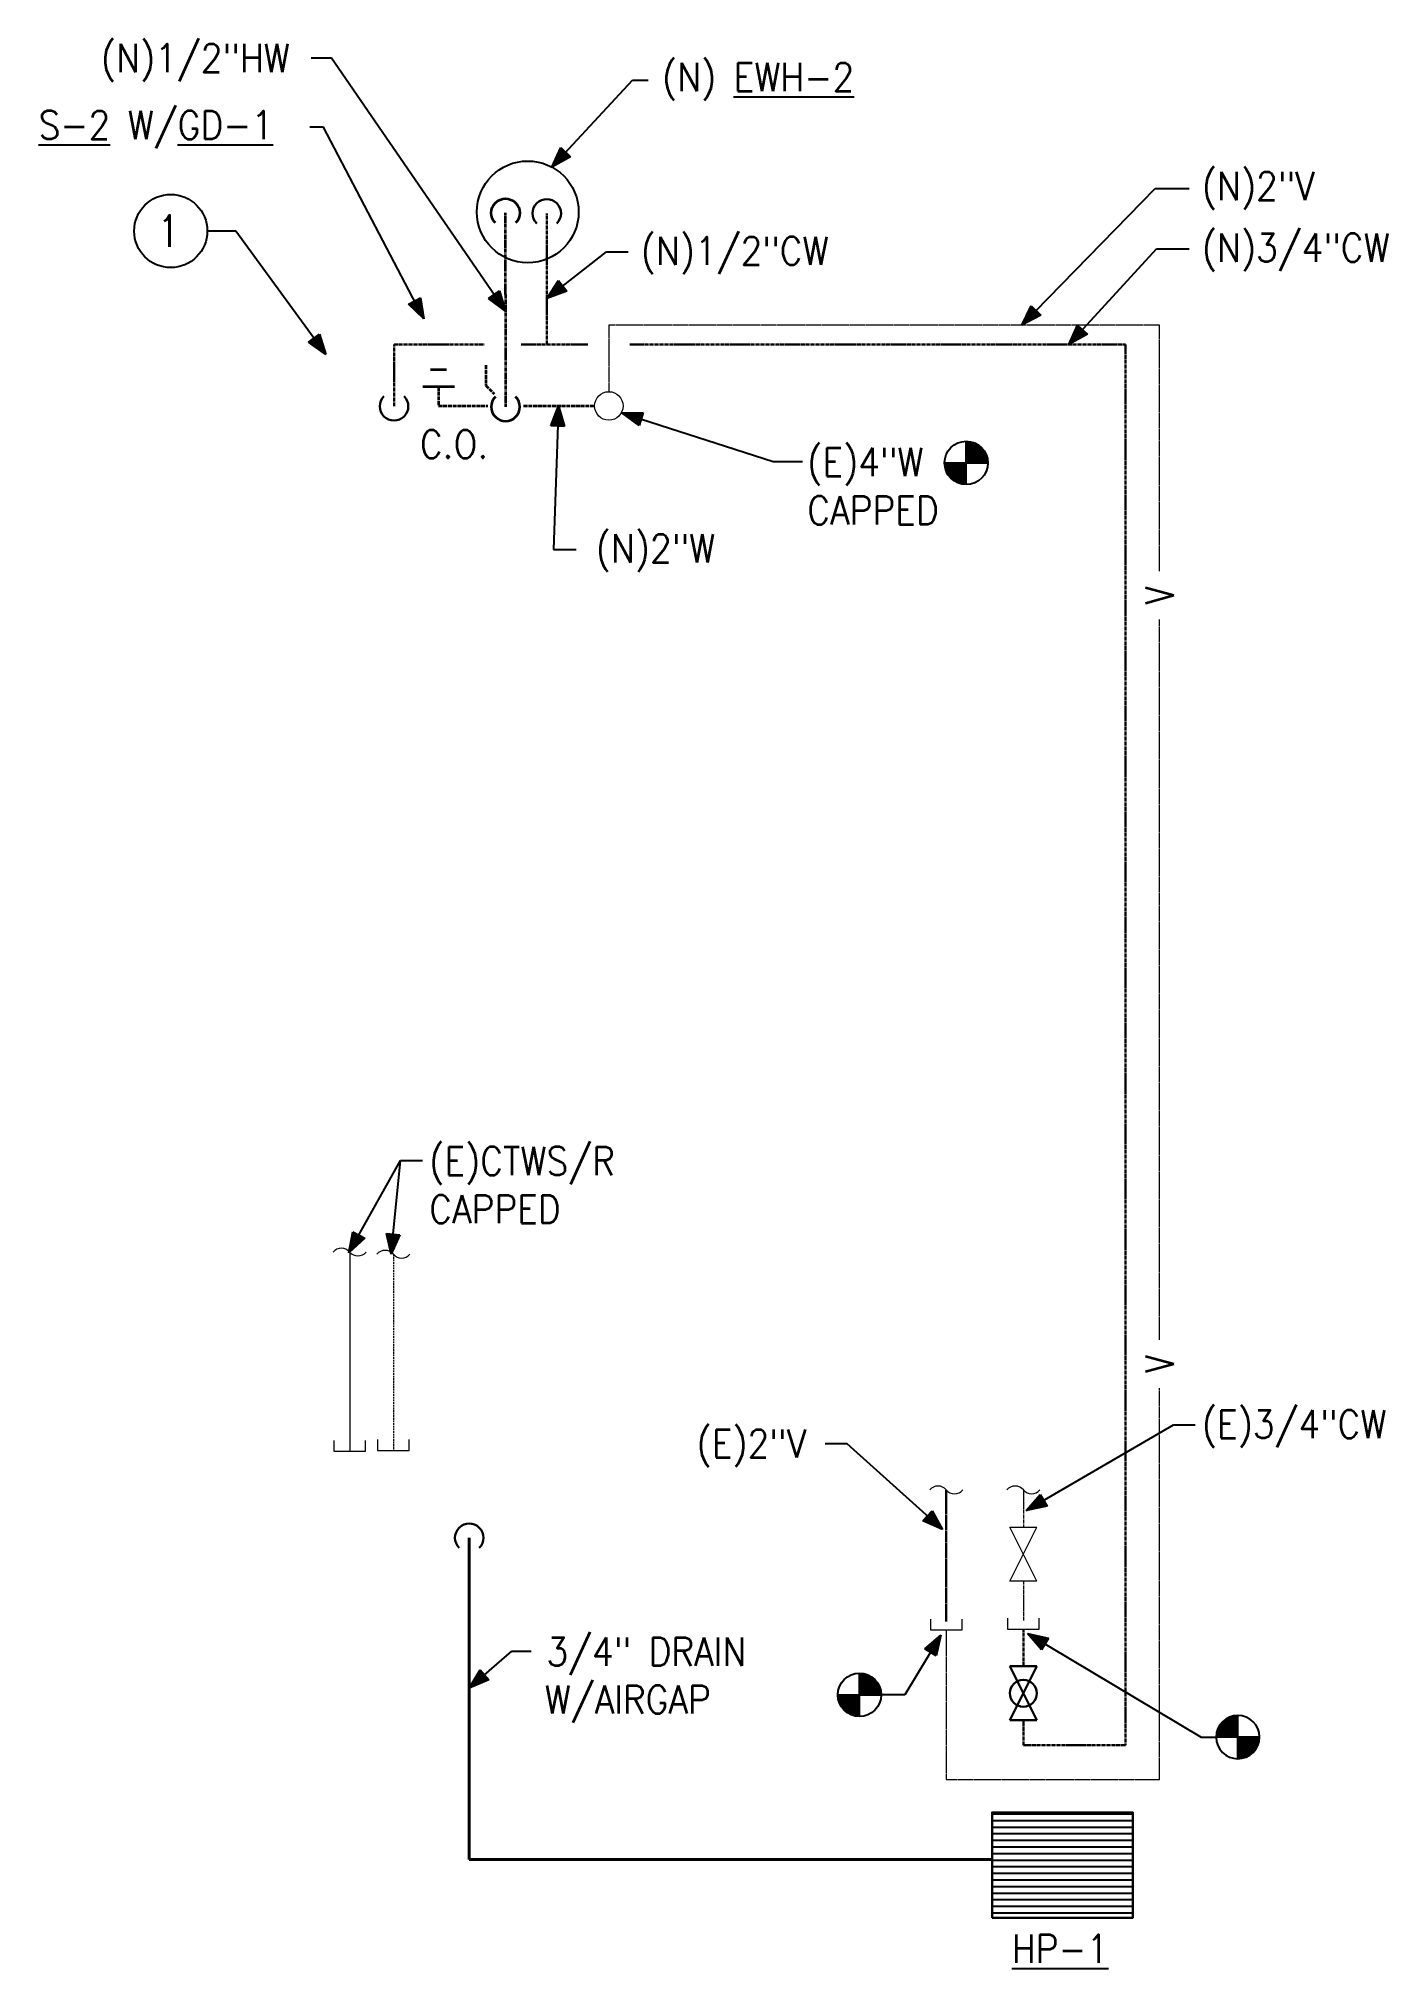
# Model space of a CAD drawing. Header units: inches. Extents: x 988 to 2289, y 607 to 1155.
# Drawn here: x 988 to 1371, y 607 to 1155 of the extents above.
import ezdxf
from ezdxf.enums import TextEntityAlignment as Align

# ---------------------------------------------------------------- set-up
doc = ezdxf.new("R2010")
doc.units = ezdxf.units.IN
doc.header["$MEASUREMENT"] = 0
for name, pattern in [('CWATER', [1.43, 0.98, -0.15, 0.15, -0.15]), ('DASHED', [0.75, 0.5, -0.25]), ('HWATER', [1.73, 0.98, -0.15, 0.15, -0.15, 0.15, -0.15]), ('VENT', [0.35, 0.25, -0.1]), ('WASTE', [1.35, 1.1, -0.25])]:
    doc.linetypes.add(name, pattern=pattern)
for name, color, linetype, lineweight in [('M-HVAC-NEWW-DUCT', 1, 'Continuous', 30), ('M-PIPE-EXST-COND-RETN', 4, 'DASHED', 20), ('M-PIPE-EXST-COND-SUPP', 4, 'Continuous', 20), ('M-PLMB-EXST-DOME-COLD-WATR', 4, 'CWATER', 20), ('M-PLMB-EXST-VENT', 4, 'VENT', 30), ('M-PLMB-NEWW-DOME-COLD-WATR', 2, 'CWATER', 30), ('M-PLMB-NEWW-DOME-HOTT-WATR', 3, 'HWATER', 35), ('M-PLMB-NEWW-DRAN', 30, 'Continuous', 40), ('M-PLMB-NEWW-VENT', 6, 'VENT', 20), ('M-PLMB-NEWW-WAST-BELO', 5, 'WASTE', 35), ('M-TEXT', 71, 'Continuous', 25)]:
    doc.layers.add(name, color=color, linetype=linetype, lineweight=lineweight)
doc.styles.add('A', font='SIMPLEX.shx', dxfattribs={"width": 0.9, "height": 8})
doc.styles.get("Standard").update_dxf_attribs({"font": 'simplex.shx'})
doc.dimstyles.get("Standard").update_dxf_attribs({"dimtxt": 0.18, "dimasz": 0.18, "dimexe": 0.18, "dimexo": 0.0625, "dimgap": 0.09, "dimtad": 0, "dimtih": 1, "dimtoh": 1, "dimdec": 4, "dimzin": 0, "dimdsep": 46, "dimtxsty": 'Standard', "dimcen": 0.09, "dimadec": 0, "dimazin": 0, "dimtfac": 1, "dimtdec": 4, "dimtofl": 0, "dimtmove": 0, "dimatfit": 3, "dimfxl": 1, "dimtolj": 1, "dimtzin": 0, "dimarcsym": 0})

# ---------------------------------------------------------------- blocks, each defined once
blk = doc.blocks.new('Pip-Flg01')
at = {"linetype": 'Continuous'}
blk.add_arc((0, 0), 0.0422, 45, 315, dxfattribs=at)
blk = doc.blocks.new('AHJ')
for p, q in [((-6, 2), (0, 0)), ((-6, -2), (-6, 2)), ((0, 0), (-6, -2))]:
    blk.add_line(p, q)
blk.add_solid([(0, 0), (-6, 2), (-6, -2)])
blk = doc.blocks.new('Pip-Flg02')
at = {"linetype": 'Continuous'}
blk.add_circle((-0.0422, 0), 0.0422, dxfattribs=at)
blk = doc.blocks.new('Hva-Wkp04')
for p, q in [((0.0642, -0.0622), (0.0642, 0.0622)), ((0.002, 0), (0.1264, 0))]:
    blk.add_line(p, q)
at = {"const_width": 0.0622}
for points in [[(0.097, -0.0008, 0.414214), (0.064, 0.0322, 0.414214)], [(0.064, -0.0338, -0.414214), (0.031, -0.0008, -0.414214)]]:
    blk.add_lwpolyline(points, format="xyb", dxfattribs=at)
blk.add_circle((0.0642, 0), 0.0642)
blk = doc.blocks.new('V')
at = {"color": 7, "style": 'A', "width": 0.8}
blk.add_text('V', height=0.0833, dxfattribs=at).set_placement((0, 0), align=Align.MIDDLE)
blk = doc.blocks.new('Pip-Val02')
at = {"linetype": 'Continuous'}
for p, q in [((-0.0797, -0.0398), (-0.0797, 0.0398)), ((-0.0797, 0.0398), (0.0797, -0.0398)), ((-0.0797, -0.0398), (0.0797, 0.0398)), ((0.0797, 0.0398), (0.0797, -0.0398))]:
    blk.add_line(p, q, dxfattribs=at)
blk.add_circle((0, 0), 0.0398, dxfattribs=at)
blk = doc.blocks.new('one-brok')
at = {"linetype": 'Continuous'}
for centre, start, end in [((0.0202, -0.0244), 129.564, 230.436), ((-0.0202, 0.0244), 309.564, 50.436)]:
    blk.add_arc(centre, 0.0317, start, end, dxfattribs=at)
blk = doc.blocks.new('Hva-Wkp05')
for p, q in [((-0.0642, -0.0622), (-0.0642, 0.0622)), ((-0.1264, 0), (-0.002, 0))]:
    blk.add_line(p, q)
at = {"const_width": 0.0622}
for points in [[(-0.0315, -0.0008, 0.414214), (-0.0644, 0.0322, 0.414214)], [(-0.0644, -0.0338, -0.414214), (-0.0974, -0.0008, -0.414214)]]:
    blk.add_lwpolyline(points, format="xyb", dxfattribs=at)
blk.add_circle((-0.0642, 0), 0.0642)
blk = doc.blocks.new('one-bkt2')
blk.add_lwpolyline([(0.032, 0.0469), (0, 0.0469), (0, -0.0469), (0.032, -0.0469)])
blk = doc.blocks.new('Plm-Ftg03')
at = {"linetype": 'Continuous'}
for p, q in [((-0.0514, -0.0234), (-0.0514, 0.0234)), ((0, 0.0469), (0, -0.0469))]:
    blk.add_line(p, q, dxfattribs=at)
blk = doc.blocks.new('Pip-Val01')
at = {"linetype": 'Continuous'}
for p, q in [((-0.0797, -0.0398), (-0.0797, 0.0398)), ((-0.0797, 0.0398), (0.0797, -0.0398)), ((-0.0797, -0.0398), (0.0797, 0.0398)), ((0.0797, 0.0398), (0.0797, -0.0398))]:
    blk.add_line(p, q, dxfattribs=at)
blk = doc.blocks.new('std-plm05')
blk.add_circle((0.1083, 0), 0.1083)
at = {"layer": 'M-TEXT', "width": 0.8}
blk.add_attdef('TYPE', text='', height=0.0938, dxfattribs=at).set_placement((0.1017, 0), align=Align.MIDDLE)

msp = doc.modelspace()

# ---------------------------------------------------------------- hatches: boundary and pattern name
at = {"layer": 'M-TEXT'}
h = msp.add_hatch(dxfattribs=at)
h.set_pattern_fill('ANSI31', color=256, scale=15, angle=-45, style=0)
h.set_pattern_definition([(360, (-751.8603, 866.1005), (6e-16, 1.875), [])])
h.paths.add_polyline_path([(1258.91, 620.89), (1298.91, 620.89), (1298.91, 650.89), (1258.91, 650.89)])

# ---------------------------------------------------------------- linework, layer by layer
at = {"layer": 'M-HVAC-NEWW-DUCT'}
msp.add_lwpolyline([(1258.91, 620.89), (1298.91, 620.89), (1298.91, 650.89), (1258.91, 650.89)], close=True, dxfattribs=at)
at = {"layer": 'M-PIPE-EXST-COND-RETN'}
msp.add_line((1088.77, 809.5), (1088.77, 753.76), dxfattribs=at)
at = {"layer": 'M-PIPE-EXST-COND-SUPP'}
msp.add_line((1076.34, 810.14), (1076.34, 753.56), dxfattribs=at)
at = {"layer": 'M-PLMB-EXST-DOME-COLD-WATR'}
for p, q in [((1267.8, 742.54), (1267.8, 731.9)), ((1267.8, 716.61), (1267.8, 705.37))]:
    msp.add_line(p, q, dxfattribs=at)
at = {"layer": 'M-PLMB-EXST-VENT'}
msp.add_line((1245.89, 705.15), (1245.89, 742.54), dxfattribs=at)
at = {"layer": 'M-PLMB-NEWW-DOME-COLD-WATR'}
for p, q in [((1132.35, 1068.02), (1132.35, 1105.32)), ((1088.94, 1050.5), (1088.94, 1068.02)), ((1088.94, 1068.02), (1114.63, 1068.02)), ((1125.1, 1068.02), (1143.99, 1068.02)), ((1155.99, 1068.02), (1296.79, 1068.02)), ((1296.79, 1068.02), (1296.79, 669.98)), ((1267.8, 692.4), (1267.8, 702.75)), ((1267.8, 669.98), (1267.8, 677.1)), ((1296.79, 669.98), (1267.8, 669.98))]:
    msp.add_line(p, q, dxfattribs=at)
at = {"layer": 'M-PLMB-NEWW-DOME-HOTT-WATR'}
for q in [(1120.63, 1105.45), (1120.63, 1050.35)]:
    msp.add_line((1120.63, 1082.28), q, dxfattribs=at)
at = {"layer": 'M-PLMB-NEWW-DRAN', "color": 1}
for p, q in [((1110.32, 637.5), (1110.32, 728.91)), ((1258.91, 637.5), (1110.32, 637.5))]:
    msp.add_line(p, q, dxfattribs=at)
at = {"layer": 'M-PLMB-NEWW-VENT'}
for p, q in [((1306.54, 1073.56), (1149.99, 1073.56)), ((1149.99, 1073.56), (1149.99, 1054.66)), ((1306.54, 1003.63), (1306.54, 1073.56)), ((1306.54, 785.22), (1306.54, 989.92)), ((1306.54, 660.24), (1306.54, 771.5)), ((1245.89, 702.75), (1245.89, 660.24)), ((1245.89, 660.24), (1306.54, 660.24))]:
    msp.add_line(p, q, dxfattribs=at)
at = {"layer": 'M-PLMB-NEWW-WAST-BELO'}
for p, q in [((1115.03, 1062.14), (1115.03, 1056.44)), ((1101.59, 1056.01), (1101.59, 1050.6)), ((1115.03, 1056.44), (1117.42, 1054.05)), ((1101.59, 1050.6), (1115.57, 1050.6)), ((1125.78, 1050.6), (1145.94, 1050.6))]:
    msp.add_line(p, q, dxfattribs=at)
at = {"layer": 'M-TEXT', "color": 1}
msp.add_circle((1126.95, 1105.74), 14.46, dxfattribs=at)

# ---------------------------------------------------------------- block references
at = {"layer": 'M-PIPE-EXST-COND-RETN', "xscale": 96, "yscale": 96, "zscale": 96}
for name, p, rotation in [('one-brok', (1088.77, 809.51), 270.0000022945455), ('one-bkt2', (1088.77, 753.76), 90.00000076484848)]:
    msp.add_blockref(name, p, dxfattribs=dict(at, rotation=rotation))
at = {"layer": 'M-PIPE-EXST-COND-SUPP', "xscale": 96, "yscale": 96, "zscale": 96, "rotation": 90.00000076484848}
for name, p in [('one-brok', (1076.34, 810.14)), ('one-bkt2', (1076.34, 753.55))]:
    msp.add_blockref(name, p, dxfattribs=at)
at = {"layer": 'M-PLMB-EXST-DOME-COLD-WATR', "xscale": 96, "yscale": 96, "zscale": 96}
for name, p, rotation in [('one-brok', (1245.89, 742.54), 270), ('one-brok', (1267.8, 742.54), 270), ('Pip-Val01', (1267.8, 724.26), 90.00000382424254), ('one-bkt2', (1245.89, 702.75), 90.00000076484848), ('one-bkt2', (1267.8, 702.97), 90.00000076484848)]:
    msp.add_blockref(name, p, dxfattribs=dict(at, rotation=rotation))
at = {"layer": 'M-PLMB-NEWW-DOME-COLD-WATR', "yscale": 96, "zscale": 96}
for name, p, xscale, rotation in [('Pip-Flg01', (1132.35, 1105.33), -96, 89.99999847030315), ('Pip-Flg01', (1088.94, 1050.49), 96, 90.00000076484848), ('Pip-Flg01', (1110.32, 728.92), 96, 270.0000022945455), ('Pip-Val02', (1267.8, 684.75), 96, 90.0000007648476)]:
    msp.add_blockref(name, p, dxfattribs=dict(at, xscale=xscale, rotation=rotation))
at = {"layer": 'M-PLMB-NEWW-DOME-HOTT-WATR', "yscale": 96, "zscale": 96}
for p, xscale, rotation in [((1120.63, 1105.46), -96, 89.99999847030315), ((1120.63, 1050.34), 96, 90.00000076484848)]:
    msp.add_blockref('Pip-Flg01', p, dxfattribs=dict(at, xscale=xscale, rotation=rotation))
at = {"layer": 'M-PLMB-NEWW-VENT', "xscale": 96, "yscale": 96, "zscale": 96}
for name, p, rotation in [('Pip-Flg02', (1149.99, 1054.65), 90.00000067563465), ('V', (1306.54, 996.78), 90.00000076484848), ('V', (1306.54, 778.36), 90.00000076484848)]:
    msp.add_blockref(name, p, dxfattribs=dict(at, rotation=rotation))
at = {"layer": 'M-PLMB-NEWW-WAST-BELO', "xscale": 96, "yscale": 96, "zscale": 96, "rotation": 270}
msp.add_blockref('Plm-Ftg03', (1101.59, 1056.01), dxfattribs=at)
at = {"layer": 'M-TEXT', "xscale": 96, "yscale": 96, "zscale": 96}
msp.add_blockref('std-plm05', (1015.09, 1100.3), dxfattribs=at).add_auto_attribs({'TYPE': '1'})
at = {"layer": 'M-TEXT', "yscale": 96, "zscale": 96}
for name, p, xscale in [('Hva-Wkp04', (1245.41, 1034.4), 96), ('Hva-Wkp05', (1227.4, 684.3), 96), ('Hva-Wkp05', (1322.6, 672.31), -96)]:
    msp.add_blockref(name, p, dxfattribs=dict(at, xscale=xscale))

# ---------------------------------------------------------------- texts
at = {"layer": 'M-TEXT', "style": 'A', "width": 0.9}
for s, p in [('(N)1/2"HW', (1005.62, 1145.47)), ('(N) %%uEWH-2', (1165.09, 1140.06)), ('%%uS-2%%u W/%%uGD-1', (987.93, 1126.44)), ('(N)2"V', (1318.5, 1109.1)), ('(N)1/2"CW', (1159.05, 1090.69)), ('(N)3/4"CW', (1318.5, 1091.56)), ('C.O.', (1096.27, 1035.73)), ('(E)4"W', (1206.38, 1030.66)), ('CAPPED', (1206.38, 1016.94)), ('(N)2"W', (1146.26, 1006.11)), ('(E)CTWS/R', (1098.94, 832.01)), ('CAPPED', (1098.94, 818.3)), ('(E)3/4"CW', (1318.51, 757.21)), ('(E)2"V', (1174.9, 751.72)), ('3/4" DRAIN', (1132.26, 692.58)), ('W/AIRGAP', (1131.75, 678.98)), ('%%uHP-1', (1264.49, 608.15))]:
    msp.add_text(s, height=8, dxfattribs=at).set_placement(p)

# ---------------------------------------------------------------- leaders
at = {"layer": 'M-TEXT'}
for points in [[(1120.63, 1077.51), (1071.16, 1149.47), (1065.35, 1149.47)], [(1133.82, 1118.47), (1156.71, 1143.18), (1161.18, 1143.18)], [(1097.46, 1075.33), (1068.88, 1129.86), (1065.02, 1129.86)], [(1267.35, 1073.58), (1305.22, 1112.35), (1314.92, 1112.35)], [(1069.58, 1065.19), (1043.96, 1100.3), (1035.88, 1100.3)], [(1132.35, 1081.16), (1149.31, 1094.4), (1155.48, 1094.4)], [(1280.74, 1068.04), (1305.68, 1095.28), (1314.92, 1095.28)], [(1135.66, 1050.6), (1134.25, 1009.81), (1140.74, 1009.81)], [(1153.72, 1048.66), (1196.68, 1034.81), (1204.99, 1034.81)], [(1076.14, 809.95), (1090.8, 836.15), (1097.02, 836.15)], [(1088.14, 809.51), (1090.8, 836.15), (1096.58, 836.15)], [(1268.6, 736.7), (1310.45, 761), (1316.67, 761)], [(1244.85, 731.3), (1217.71, 755.6), (1211.49, 755.6)], [(1110.32, 686.2), (1122.42, 696.73), (1127.92, 696.73)], [(1244.37, 701.3), (1234.14, 684.3), (1227.4, 684.3)], [(1268.98, 701.69), (1318.34, 672.31), (1322.6, 672.31)]]:
    msp.add_leader(points, dimstyle='Standard', override={"dimscale": 96, "dimasz": 0.01, "dimldrblk": 'AHJ'}, dxfattribs=at)

doc.saveas('drawing.dxf')
